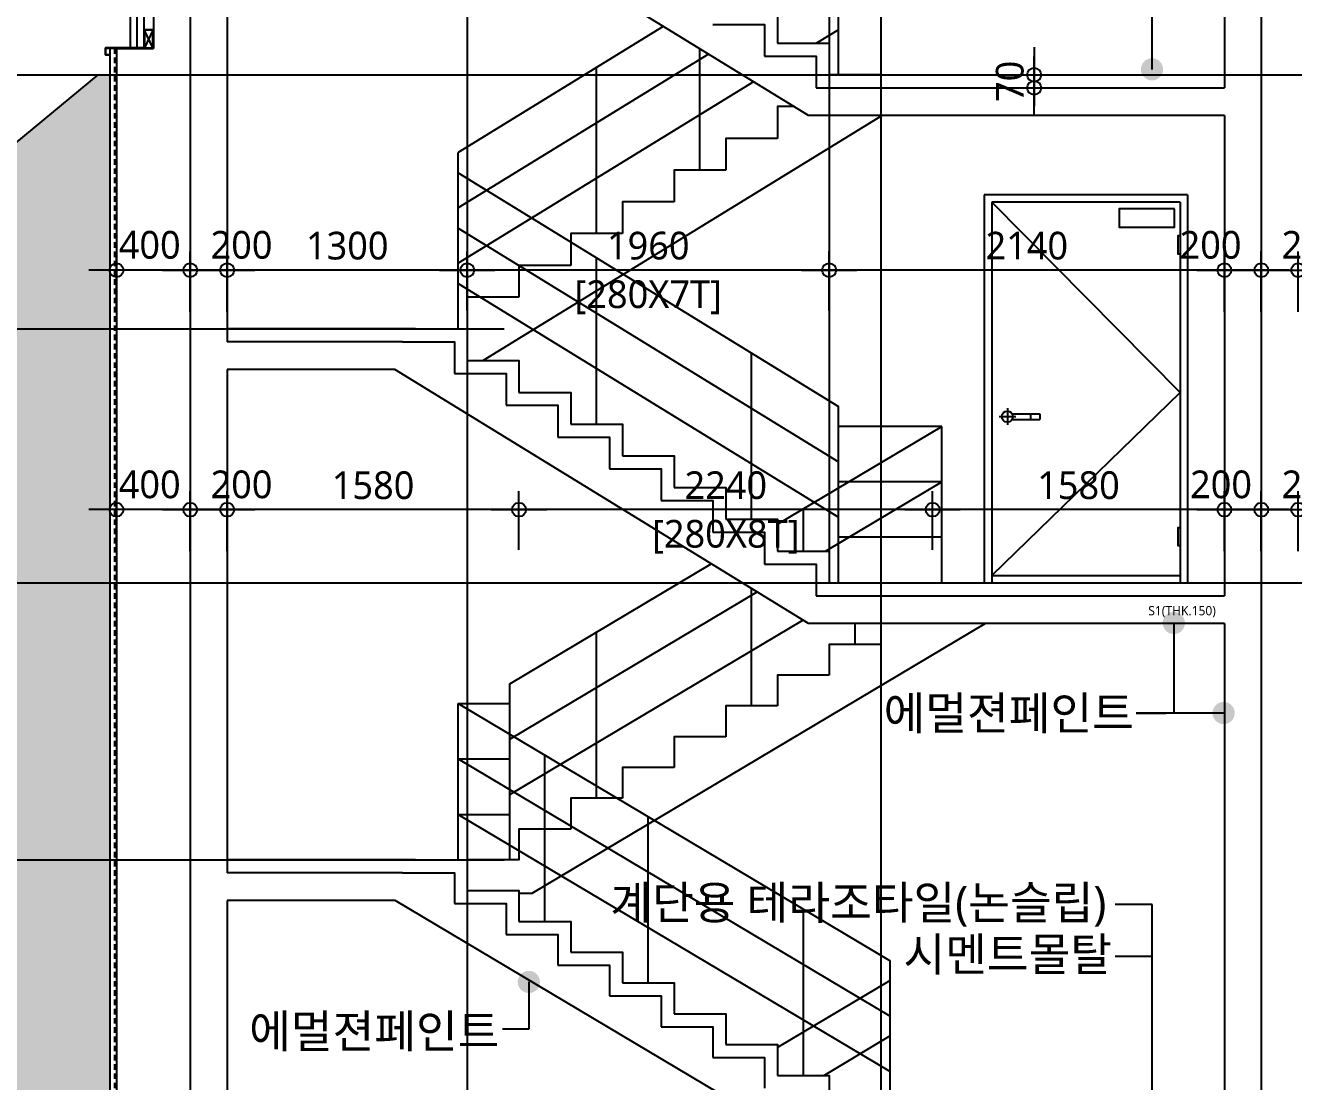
# Model space of a CAD drawing. Header units: millimetres. Extents: x 81033 to 452328, y -17390 to 42241.
# Drawn here: x 275350 to 282218, y 9530 to 15249 of the extents above; entities that cross this region are included whole.
import ezdxf
from ezdxf.enums import TextEntityAlignment as Align

# ---------------------------------------------------------------- set-up
doc = ezdxf.new("R2010")
doc.units = ezdxf.units.MM
doc.header["$LTSCALE"] = 100
doc.header["$MEASUREMENT"] = 0
doc.header["$PDSIZE"] = -10
for name, pattern in [('-HID', [2.5, 1.5, -1]), ('CEN', [62, 60, -1, 0, -1]), ('HID', [2.5, 1.5, -1])]:
    doc.linetypes.add(name, pattern=pattern)
doc.layers.get('0').update_dxf_attribs({"linetype": 'CONTINUOUS'})
doc.layers.get('Defpoints').update_dxf_attribs({"color": 171, "linetype": 'CONTINUOUS'})
for name, color, linetype in [('CEN(ST)', 1, 'CEN'), ('center(창호)', 1, 'CEN'), ('CON', 2, 'CONTINUOUS'), ('DOOR', 4, 'CONTINUOUS'), ('DOOR-ELE', 252, 'CONTINUOUS'), ('ELE-6', 8, 'CONTINUOUS'), ('FIN(아스콘)', 3, 'CONTINUOUS'), ('FIN(패널-T75 글라스울)', 6, 'CONTINUOUS'), ('FIN-1', 6, 'CONTINUOUS'), ('FIN-2', 9, 'CONTINUOUS'), ('HAN', 9, 'CONTINUOUS'), ('HAT 254', 254, 'CONTINUOUS'), ('HAT-252', 252, 'CONTINUOUS'), ('INS', 251, 'BATTING'), ('NDIM', 7, 'CONTINUOUS'), ('OPEN', 1, '-HID'), ('TEXT(MIN)', 7, 'CONTINUOUS'), ('WIPEOUT', 7, 'CONTINUOUS'), ('스틸', 8, 'CONTINUOUS')]:
    doc.layers.add(name, color=color, linetype=linetype)
doc.layers.add('NUMBER', color=171, linetype='CONTINUOUS', plot=False)
doc.styles.add('CGS', font='cgse', dxfattribs={"bigfont": 'cgs'})
doc.styles.add('나눔바른고딕', font='NanumBarunGothic.ttf')
doc.linetypes.add('BATTING', pattern='A,0.0001,-0.1,[134,ltypeshp.shx,S=0.1,R=0,X=-0.1,Y=0],-0.2,[134,ltypeshp.shx,S=0.1,R=180,X=0.1,Y=0],-0.1', length=0.4001)
doc.dimstyles.new('NDIM 1200', dxfattribs={"dimscale": 75, "dimtxt": 3, "dimasz": 1, "dimexe": 2, "dimexo": 2, "dimgap": 1, "dimtad": 1, "dimdec": 0, "dimdsep": 46, "dimtxsty": 'CGS', "dimblk": 'DOT0', "dimcen": 1, "dimdle": 8, "dimclrd": 256, "dimclre": 256, "dimclrt": 256, "dimadec": 0, "dimazin": 0, "dimtfac": 1, "dimtdec": 0, "dimtix": 1, "dimtmove": 2, "dimatfit": 3, "dimldrblk": 'DOT0', "dimfxl": 1, "dimtolj": 1, "dimtzin": 0, "dimlwd": -1, "dimlwe": -1, "dimarcsym": 0})

# ---------------------------------------------------------------- blocks, each defined once
blk = doc.blocks.new('A$Cf4a16f9c')
blk.add_wipeout([(0, 0), (1100, 0), (1100, 2100), (0, 2100)]).dxf.layer = 'WIPEOUT'
at = {"layer": 'center(창호)'}
for p, q in [((80, 900), (170, 900)), ((125, 945), (125, 855))]:
    blk.add_line(p, q, dxfattribs=at)
at = {"layer": 'DOOR', "ltscale": 1000}
for p, q in [((0, 2100), (0, 0)), ((1100, 2100), (0, 2100)), ((1100, 2100), (1100, 0)), ((40, 2060), (40, 0)), ((1060, 2060), (40, 2060)), ((1060, 2060), (1060, 0)), ((0, 0), (1100, 0)), ((40, 40), (1060, 40))]:
    blk.add_line(p, q, dxfattribs=at)
blk.add_circle((125, 900), 30, dxfattribs=at)
at = {"layer": 'DOOR-ELE', "ltscale": 1000}
for p, q in [((151, 915), (300, 915)), ((250, 915), (250, 885)), ((300, 915), (300, 885)), ((151, 885), (300, 885))]:
    blk.add_line(p, q, dxfattribs=at)
for points in [[(1030, 2025), (730, 2025), (730, 1925), (1030, 1925)], [(1060, 1780), (1050, 1780), (1050, 1880), (1060, 1880)], [(1060, 200), (1050, 200), (1050, 300), (1060, 300)]]:
    blk.add_lwpolyline(points, close=True, dxfattribs=at)
at = {"layer": 'OPEN', "ltscale": 700}
for p, q in [((40, 2060), (1060, 1030)), ((1060, 1030), (40, 40))]:
    blk.add_line(p, q, dxfattribs=at)
blk = doc.blocks.new('DOT0')
blk.add_line((-3, 0), (3, 0))
at = {"color": 6}
blk.add_circle((0, 0), 0.75, dxfattribs=at)
blk = doc.blocks.new('*D711')
at = {"layer": 'Defpoints', "color": 0, "ltscale": 0.4, "transparency": 16777216}
for p in [(276443.4, 13923.6), (276443.4, 13605.6), (277743.4, 13605.6)]:
    blk.add_point(p, dxfattribs=at)
at = {"layer": 'NDIM', "ltscale": 0.4, "transparency": 16777216}
for p, q in [((276443.4, 13705.6), (276443.4, 14023.6)), ((277743.4, 13705.6), (277743.4, 14023.6)), ((277693.4, 13923.6), (276493.4, 13923.6))]:
    blk.add_line(p, q, dxfattribs=at)
at = {"layer": 'NDIM', "ltscale": 0.4, "transparency": 16777216, "xscale": 50, "yscale": 50, "zscale": 50, "rotation": 180}
blk.add_blockref('DOT0', (276443.4, 13923.6), dxfattribs=at)
at = {"layer": 'NDIM', "ltscale": 0.4, "transparency": 16777216, "xscale": 50, "yscale": 50, "zscale": 50}
blk.add_blockref('DOT0', (277743.4, 13923.6), dxfattribs=at)
at = {"layer": 'NDIM', "ltscale": 0.4, "transparency": 16777216, "insert": (277093.4, 14055.2), "char_height": 150, "attachment_point": 5, "style": '나눔바른고딕'}
blk.add_mtext('\\A1;1300', dxfattribs=at)
blk = doc.blocks.new('*D712')
at = {"layer": 'Defpoints', "color": 0, "ltscale": 0.4, "transparency": 16777216}
for p in [(279703.4, 13923.6), (279703.4, 13605.6), (281843.4, 13605.6)]:
    blk.add_point(p, dxfattribs=at)
at = {"layer": 'NDIM', "ltscale": 0.4, "transparency": 16777216}
for p, q in [((279703.4, 13705.6), (279703.4, 14023.6)), ((281843.4, 13705.6), (281843.4, 14023.6)), ((281793.4, 13923.6), (279753.4, 13923.6))]:
    blk.add_line(p, q, dxfattribs=at)
at = {"layer": 'NDIM', "ltscale": 0.4, "transparency": 16777216, "xscale": 50, "yscale": 50, "zscale": 50, "rotation": 180}
blk.add_blockref('DOT0', (279703.4, 13923.6), dxfattribs=at)
at = {"layer": 'NDIM', "ltscale": 0.4, "transparency": 16777216, "xscale": 50, "yscale": 50, "zscale": 50}
blk.add_blockref('DOT0', (281843.4, 13923.6), dxfattribs=at)
at = {"layer": 'NDIM', "ltscale": 0.4, "transparency": 16777216, "insert": (280773.4, 14055.1), "char_height": 150, "attachment_point": 5, "style": '나눔바른고딕'}
blk.add_mtext('\\A1;2140', dxfattribs=at)
blk = doc.blocks.new('*D697')
at = {"layer": 'Defpoints', "color": 0, "ltscale": 0.4, "transparency": 16777216}
for p in [(277743.4, 13923.6), (277743.4, 13605.6), (279703.4, 13605.6)]:
    blk.add_point(p, dxfattribs=at)
at = {"layer": 'NDIM', "ltscale": 0.4, "transparency": 16777216}
for p, q in [((277743.4, 13705.6), (277743.4, 14023.6)), ((279703.4, 13705.6), (279703.4, 14023.6)), ((279653.4, 13923.6), (277793.4, 13923.6))]:
    blk.add_line(p, q, dxfattribs=at)
at = {"layer": 'NDIM', "ltscale": 0.4, "transparency": 16777216, "xscale": 50, "yscale": 50, "zscale": 50, "rotation": 180}
blk.add_blockref('DOT0', (277743.4, 13923.6), dxfattribs=at)
at = {"layer": 'NDIM', "ltscale": 0.4, "transparency": 16777216, "xscale": 50, "yscale": 50, "zscale": 50}
blk.add_blockref('DOT0', (279703.4, 13923.6), dxfattribs=at)
at = {"layer": 'NDIM', "ltscale": 0.4, "transparency": 16777216, "char_height": 150, "attachment_point": 5, "style": '나눔바른고딕'}
for s, insert in [('\\A1;1960', (278723.4, 14055.2)), ('\\A1;[280X7T]', (278723.4, 13776.5))]:
    blk.add_mtext(s, dxfattribs=dict(at, insert=insert))
blk = doc.blocks.new('*D722')
at = {"layer": 'Defpoints', "color": 0, "ltscale": 0.4, "transparency": 16777216}
for p in [(281843.4, 13923.6), (281843.4, 13598.5), (282043.4, 13598.5)]:
    blk.add_point(p, dxfattribs=at)
at = {"layer": 'NDIM', "ltscale": 0.4, "transparency": 16777216}
for p, q in [((281843.4, 13698.5), (281843.4, 14023.6)), ((282043.4, 13698.5), (282043.4, 14023.6)), ((281993.4, 13923.6), (281893.4, 13923.6))]:
    blk.add_line(p, q, dxfattribs=at)
at = {"layer": 'NDIM', "ltscale": 0.4, "transparency": 16777216, "xscale": 50, "yscale": 50, "zscale": 50, "rotation": 180}
blk.add_blockref('DOT0', (281843.4, 13923.6), dxfattribs=at)
at = {"layer": 'NDIM', "ltscale": 0.4, "transparency": 16777216, "xscale": 50, "yscale": 50, "zscale": 50}
blk.add_blockref('DOT0', (282043.4, 13923.6), dxfattribs=at)
at = {"layer": 'NDIM', "ltscale": 0.4, "transparency": 16777216, "insert": (281768.4, 14059.5), "char_height": 150, "attachment_point": 5, "style": '나눔바른고딕'}
blk.add_mtext('\\A1;200', dxfattribs=at)
blk = doc.blocks.new('*D723')
at = {"layer": 'Defpoints', "color": 0, "ltscale": 0.4, "transparency": 16777216}
for p in [(282243.4, 13923.6), (282043.4, 13598.5), (282243.4, 13598.5)]:
    blk.add_point(p, dxfattribs=at)
at = {"layer": 'NDIM', "ltscale": 0.4, "transparency": 16777216}
for p, q in [((282043.4, 13698.5), (282043.4, 14023.6)), ((282243.4, 13698.5), (282243.4, 14023.6)), ((282093.4, 13923.6), (282193.4, 13923.6))]:
    blk.add_line(p, q, dxfattribs=at)
at = {"layer": 'NDIM', "ltscale": 0.4, "transparency": 16777216, "xscale": 50, "yscale": 50, "zscale": 50, "rotation": 180}
blk.add_blockref('DOT0', (282043.4, 13923.6), dxfattribs=at)
at = {"layer": 'NDIM', "ltscale": 0.4, "transparency": 16777216, "xscale": 50, "yscale": 50, "zscale": 50}
blk.add_blockref('DOT0', (282243.4, 13923.6), dxfattribs=at)
at = {"layer": 'NDIM', "ltscale": 0.4, "transparency": 16777216, "insert": (282320.9, 14059.5), "char_height": 150, "attachment_point": 5, "style": '나눔바른고딕'}
blk.add_mtext('\\A1;200', dxfattribs=at)
blk = doc.blocks.new('*D724')
at = {"layer": 'Defpoints', "color": 0, "ltscale": 0.4, "transparency": 16777216}
for p in [(275843.4, 13923.6), (275843.4, 13598.5), (276243.4, 13598.5)]:
    blk.add_point(p, dxfattribs=at)
at = {"layer": 'NDIM', "ltscale": 0.4, "transparency": 16777216}
for p, q in [((275843.4, 13698.5), (275843.4, 14023.6)), ((276243.4, 13698.5), (276243.4, 14023.6)), ((276193.4, 13923.6), (275893.4, 13923.6))]:
    blk.add_line(p, q, dxfattribs=at)
at = {"layer": 'NDIM', "ltscale": 0.4, "transparency": 16777216, "xscale": 50, "yscale": 50, "zscale": 50, "rotation": 180}
blk.add_blockref('DOT0', (275843.4, 13923.6), dxfattribs=at)
at = {"layer": 'NDIM', "ltscale": 0.4, "transparency": 16777216, "xscale": 50, "yscale": 50, "zscale": 50}
blk.add_blockref('DOT0', (276243.4, 13923.6), dxfattribs=at)
at = {"layer": 'NDIM', "ltscale": 0.4, "transparency": 16777216, "insert": (276023.7, 14059.5), "char_height": 150, "attachment_point": 5, "style": '나눔바른고딕'}
blk.add_mtext('\\A1;400', dxfattribs=at)
blk = doc.blocks.new('*D725')
at = {"layer": 'Defpoints', "color": 0, "ltscale": 0.4, "transparency": 16777216}
for p in [(276443.4, 13923.6), (276243.4, 13598.5), (276443.4, 13598.5)]:
    blk.add_point(p, dxfattribs=at)
at = {"layer": 'NDIM', "ltscale": 0.4, "transparency": 16777216}
for p, q in [((276243.4, 13698.5), (276243.4, 14023.6)), ((276443.4, 13698.5), (276443.4, 14023.6)), ((276293.4, 13923.6), (276393.4, 13923.6))]:
    blk.add_line(p, q, dxfattribs=at)
at = {"layer": 'NDIM', "ltscale": 0.4, "transparency": 16777216, "xscale": 50, "yscale": 50, "zscale": 50, "rotation": 180}
blk.add_blockref('DOT0', (276243.4, 13923.6), dxfattribs=at)
at = {"layer": 'NDIM', "ltscale": 0.4, "transparency": 16777216, "xscale": 50, "yscale": 50, "zscale": 50}
blk.add_blockref('DOT0', (276443.4, 13923.6), dxfattribs=at)
at = {"layer": 'NDIM', "ltscale": 0.4, "transparency": 16777216, "insert": (276520.9, 14059.5), "char_height": 150, "attachment_point": 5, "style": '나눔바른고딕'}
blk.add_mtext('\\A1;200', dxfattribs=at)
blk = doc.blocks.new('*D785')
at = {"layer": 'Defpoints', "color": 0, "ltscale": 0.4, "transparency": 16777216}
for p in [(278023.4, 12626.7), (278023.4, 12308.3), (280263.4, 12308.3)]:
    blk.add_point(p, dxfattribs=at)
at = {"layer": 'NDIM', "ltscale": 0.4, "transparency": 16777216}
for p, q in [((278023.4, 12408.3), (278023.4, 12726.7)), ((280263.4, 12408.3), (280263.4, 12726.7)), ((280213.4, 12626.7), (278073.4, 12626.7))]:
    blk.add_line(p, q, dxfattribs=at)
at = {"layer": 'NDIM', "ltscale": 0.4, "transparency": 16777216, "xscale": 50, "yscale": 50, "zscale": 50, "rotation": 180}
blk.add_blockref('DOT0', (278023.4, 12626.7), dxfattribs=at)
at = {"layer": 'NDIM', "ltscale": 0.4, "transparency": 16777216, "xscale": 50, "yscale": 50, "zscale": 50}
blk.add_blockref('DOT0', (280263.4, 12626.7), dxfattribs=at)
at = {"layer": 'NDIM', "ltscale": 0.4, "transparency": 16777216, "char_height": 150, "attachment_point": 5, "style": '나눔바른고딕'}
for s, insert in [('\\A1;2240', (279143.4, 12758.1)), ('\\A1;[280X8T]', (279143.4, 12479.5))]:
    blk.add_mtext(s, dxfattribs=dict(at, insert=insert))
blk = doc.blocks.new('*D786')
at = {"layer": 'Defpoints', "color": 0, "ltscale": 0.4, "transparency": 16777216}
for p in [(276443.4, 12626.7), (276443.4, 12308.3), (278023.4, 12308.3)]:
    blk.add_point(p, dxfattribs=at)
at = {"layer": 'NDIM', "ltscale": 0.4, "transparency": 16777216}
for p, q in [((276443.4, 12408.3), (276443.4, 12726.7)), ((278023.4, 12408.3), (278023.4, 12726.7)), ((277973.4, 12626.7), (276493.4, 12626.7))]:
    blk.add_line(p, q, dxfattribs=at)
at = {"layer": 'NDIM', "ltscale": 0.4, "transparency": 16777216, "xscale": 50, "yscale": 50, "zscale": 50, "rotation": 180}
blk.add_blockref('DOT0', (276443.4, 12626.7), dxfattribs=at)
at = {"layer": 'NDIM', "ltscale": 0.4, "transparency": 16777216, "xscale": 50, "yscale": 50, "zscale": 50}
blk.add_blockref('DOT0', (278023.4, 12626.7), dxfattribs=at)
at = {"layer": 'NDIM', "ltscale": 0.4, "transparency": 16777216, "insert": (277233.4, 12758.1), "char_height": 150, "attachment_point": 5, "style": '나눔바른고딕'}
blk.add_mtext('\\A1;1580', dxfattribs=at)
blk = doc.blocks.new('*D787')
at = {"layer": 'Defpoints', "color": 0, "ltscale": 0.4, "transparency": 16777216}
for p in [(280263.4, 12626.7), (280263.4, 12308.3), (281843.4, 12308.3)]:
    blk.add_point(p, dxfattribs=at)
at = {"layer": 'NDIM', "ltscale": 0.4, "transparency": 16777216}
for p, q in [((280263.4, 12408.3), (280263.4, 12726.7)), ((281843.4, 12408.3), (281843.4, 12726.7)), ((281793.4, 12626.7), (280313.4, 12626.7))]:
    blk.add_line(p, q, dxfattribs=at)
at = {"layer": 'NDIM', "ltscale": 0.4, "transparency": 16777216, "xscale": 50, "yscale": 50, "zscale": 50, "rotation": 180}
blk.add_blockref('DOT0', (280263.4, 12626.7), dxfattribs=at)
at = {"layer": 'NDIM', "ltscale": 0.4, "transparency": 16777216, "xscale": 50, "yscale": 50, "zscale": 50}
blk.add_blockref('DOT0', (281843.4, 12626.7), dxfattribs=at)
at = {"layer": 'NDIM', "ltscale": 0.4, "transparency": 16777216, "insert": (281053.4, 12758.1), "char_height": 150, "attachment_point": 5, "style": '나눔바른고딕'}
blk.add_mtext('\\A1;1580', dxfattribs=at)
blk = doc.blocks.new('*D781')
at = {"layer": 'Defpoints', "color": 0, "ltscale": 0.4, "transparency": 16777216}
for p in [(281843.4, 12626.7), (281843.4, 12301.6), (282043.4, 12301.6)]:
    blk.add_point(p, dxfattribs=at)
at = {"layer": 'NDIM', "ltscale": 0.4, "transparency": 16777216}
for p, q in [((281843.4, 12401.6), (281843.4, 12726.7)), ((282043.4, 12401.6), (282043.4, 12726.7)), ((281993.4, 12626.7), (281893.4, 12626.7))]:
    blk.add_line(p, q, dxfattribs=at)
at = {"layer": 'NDIM', "ltscale": 0.4, "transparency": 16777216, "xscale": 50, "yscale": 50, "zscale": 50, "rotation": 180}
blk.add_blockref('DOT0', (281843.4, 12626.7), dxfattribs=at)
at = {"layer": 'NDIM', "ltscale": 0.4, "transparency": 16777216, "xscale": 50, "yscale": 50, "zscale": 50}
blk.add_blockref('DOT0', (282043.4, 12626.7), dxfattribs=at)
at = {"layer": 'NDIM', "ltscale": 0.4, "transparency": 16777216, "insert": (281825.2, 12762.6), "char_height": 150, "attachment_point": 5, "style": '나눔바른고딕'}
blk.add_mtext('\\A1;200', dxfattribs=at)
blk = doc.blocks.new('*D782')
at = {"layer": 'Defpoints', "color": 0, "ltscale": 0.4, "transparency": 16777216}
for p in [(282243.4, 12626.7), (282043.4, 12301.6), (282243.4, 12301.6)]:
    blk.add_point(p, dxfattribs=at)
at = {"layer": 'NDIM', "ltscale": 0.4, "transparency": 16777216}
for p, q in [((282043.4, 12401.6), (282043.4, 12726.7)), ((282243.4, 12401.6), (282243.4, 12726.7)), ((282093.4, 12626.7), (282193.4, 12626.7))]:
    blk.add_line(p, q, dxfattribs=at)
at = {"layer": 'NDIM', "ltscale": 0.4, "transparency": 16777216, "xscale": 50, "yscale": 50, "zscale": 50, "rotation": 180}
blk.add_blockref('DOT0', (282043.4, 12626.7), dxfattribs=at)
at = {"layer": 'NDIM', "ltscale": 0.4, "transparency": 16777216, "xscale": 50, "yscale": 50, "zscale": 50}
blk.add_blockref('DOT0', (282243.4, 12626.7), dxfattribs=at)
at = {"layer": 'NDIM', "ltscale": 0.4, "transparency": 16777216, "insert": (282320.9, 12762.6), "char_height": 150, "attachment_point": 5, "style": '나눔바른고딕'}
blk.add_mtext('\\A1;200', dxfattribs=at)
blk = doc.blocks.new('*D783')
at = {"layer": 'Defpoints', "color": 0, "ltscale": 0.4, "transparency": 16777216}
for p in [(275843.4, 12626.7), (275843.4, 12301.6), (276243.4, 12301.6)]:
    blk.add_point(p, dxfattribs=at)
at = {"layer": 'NDIM', "ltscale": 0.4, "transparency": 16777216}
for p, q in [((275843.4, 12401.6), (275843.4, 12726.7)), ((276243.4, 12401.6), (276243.4, 12726.7)), ((276193.4, 12626.7), (275893.4, 12626.7))]:
    blk.add_line(p, q, dxfattribs=at)
at = {"layer": 'NDIM', "ltscale": 0.4, "transparency": 16777216, "xscale": 50, "yscale": 50, "zscale": 50, "rotation": 180}
blk.add_blockref('DOT0', (275843.4, 12626.7), dxfattribs=at)
at = {"layer": 'NDIM', "ltscale": 0.4, "transparency": 16777216, "xscale": 50, "yscale": 50, "zscale": 50}
blk.add_blockref('DOT0', (276243.4, 12626.7), dxfattribs=at)
at = {"layer": 'NDIM', "ltscale": 0.4, "transparency": 16777216, "insert": (276023.7, 12762.6), "char_height": 150, "attachment_point": 5, "style": '나눔바른고딕'}
blk.add_mtext('\\A1;400', dxfattribs=at)
blk = doc.blocks.new('*D784')
at = {"layer": 'Defpoints', "color": 0, "ltscale": 0.4, "transparency": 16777216}
for p in [(276443.4, 12626.7), (276243.4, 12301.6), (276443.4, 12301.6)]:
    blk.add_point(p, dxfattribs=at)
at = {"layer": 'NDIM', "ltscale": 0.4, "transparency": 16777216}
for p, q in [((276243.4, 12401.6), (276243.4, 12726.7)), ((276443.4, 12401.6), (276443.4, 12726.7)), ((276293.4, 12626.7), (276393.4, 12626.7))]:
    blk.add_line(p, q, dxfattribs=at)
at = {"layer": 'NDIM', "ltscale": 0.4, "transparency": 16777216, "xscale": 50, "yscale": 50, "zscale": 50, "rotation": 180}
blk.add_blockref('DOT0', (276243.4, 12626.7), dxfattribs=at)
at = {"layer": 'NDIM', "ltscale": 0.4, "transparency": 16777216, "xscale": 50, "yscale": 50, "zscale": 50}
blk.add_blockref('DOT0', (276443.4, 12626.7), dxfattribs=at)
at = {"layer": 'NDIM', "ltscale": 0.4, "transparency": 16777216, "insert": (276520.9, 12762.6), "char_height": 150, "attachment_point": 5, "style": '나눔바른고딕'}
blk.add_mtext('\\A1;200', dxfattribs=at)
blk = doc.blocks.new('*D1204')
at = {"layer": 'Defpoints', "color": 0, "ltscale": 0.4, "transparency": 16777216}
for p in [(280388.4, 14980.6), (280388.4, 14910.6), (280813.4, 14910.6)]:
    blk.add_point(p, dxfattribs=at)
at = {"layer": 'NDIM', "ltscale": 0.4, "transparency": 16777216}
for p, q in [((280813.4, 15030.6), (280813.4, 15080.6)), ((280488.4, 14980.6), (280913.4, 14980.6)), ((280813.4, 14980.6), (280813.4, 14910.6)), ((280488.4, 14910.6), (280913.4, 14910.6)), ((280813.4, 14860.6), (280813.4, 14810.6))]:
    blk.add_line(p, q, dxfattribs=at)
at = {"layer": 'NDIM', "ltscale": 0.4, "transparency": 16777216, "xscale": 50, "yscale": 50, "zscale": 50}
for p, rotation in [((280813.4, 14980.6), 270), ((280813.4, 14910.6), 90)]:
    blk.add_blockref('DOT0', p, dxfattribs=dict(at, rotation=rotation))
at = {"layer": 'NDIM', "ltscale": 0.4, "transparency": 16777216, "insert": (280681.9, 14945.6), "char_height": 150, "attachment_point": 5, "rotation": 90, "style": '나눔바른고딕'}
blk.add_mtext('\\A1;70', dxfattribs=at)

msp = doc.modelspace()

# ---------------------------------------------------------------- hatches: boundary and pattern name
at = {"layer": 'HAT 254', "ltscale": 1000}
h = msp.add_hatch(color=256, dxfattribs=at)
h.dxf.hatch_style = 1
h.paths.add_polyline_path([(275808.4, 14980.6), (275744.3, 14980.6), (274593.4, 14030.6), (273643.4, 14030.6), (273643.4, 1403.6), (275808.4, 1403.6), (290893.4, 1403.6), (290893.4, 3090.6), (275808.4, 3090.6)])

# ---------------------------------------------------------------- linework, layer by layer
at = {"color": 1, "linetype": 'ByBlock'}
for p, q in [((276041.1, 15221.9), (275995.7, 15126.5)), ((276041.1, 15126.5), (275995.7, 15221.9))]:
    msp.add_line(p, q, dxfattribs=at)
at = {"layer": 'CEN(ST)', "ltscale": 10000}
for p, q in [((276243.4, 38730.6), (276243.4, 5621.2)), ((277743.4, 38730.6), (277743.4, 5621.2)), ((282043.4, 38730.6), (282043.4, 5621.2)), ((279703.4, 18569), (279703.4, 12230.6)), ((279983.4, 17730.6), (279983.4, 12230.6)), ((273643.4, 14980.6), (282672.7, 14980.6)), ((273643.4, 13605.6), (277942.5, 13605.6)), ((279983.4, 12230.6), (279983.4, 5621.2)), ((273643.4, 10730.6), (277942.5, 10730.6))]:
    msp.add_line(p, q, dxfattribs=at)
at = {"layer": 'CON', "ltscale": 10000}
for p, q in [((276043.4, 17555.6), (276043.4, 15124.2)), ((281843.4, 17510.6), (281843.4, 14910.6)), ((276443.4, 16135.6), (276443.4, 13535.6)), ((275843.4, 15124.2), (275843.4, 3150.6)), ((275843.4, 15124.2), (276043.4, 15124.2)), ((281843.4, 14760.6), (281843.4, 12160.6)), ((276443.4, 13385.6), (276443.4, 10660.6)), ((281843.4, 12010.6), (281843.4, 9160.6)), ((276443.4, 10510.6), (276443.4, 7660.6))]:
    msp.add_line(p, q, dxfattribs=at)
for points in [[(281843.4, 14760.6), (279591, 14760.6), (277351, 16135.6), (276443.4, 16135.6)], [(279073.4, 15254.3), (279353.4, 15254.3), (279353.4, 15082.4)], [(279353.4, 15082.4), (279633.4, 15082.4), (279633.4, 14910.6)], [(279633.4, 14910.6), (281843.4, 14910.6)], [(277393.4, 13535.6), (276443.4, 13535.6)], [(277393.4, 13535.6), (277673.4, 13535.6), (277673.4, 13363.7)], [(277673.4, 13363.7), (277953.4, 13363.7), (277953.4, 13191.8)], [(277953.4, 13191.8), (278233.4, 13191.8), (278233.4, 13019.9)], [(278233.4, 13019.9), (278513.4, 13019.9), (278513.4, 12848.1)], [(278513.4, 12848.1), (278793.4, 12848.1), (278793.4, 12676.2)], [(278793.4, 12676.2), (279073.4, 12676.2), (279073.4, 12504.3)], [(279073.4, 12504.3), (279353.4, 12504.3), (279353.4, 12332.4)], [(279353.4, 12332.4), (279633.4, 12332.4), (279633.4, 12160.6)], [(279633.4, 12160.6), (281843.4, 12160.6)], [(277393.4, 10660.6), (276443.4, 10660.6)], [(277393.4, 10660.6), (277673.4, 10660.6), (277673.4, 10493.9)], [(281843.4, 9010.6), (279872.1, 9010.6), (277352.1, 10510.6), (276443.4, 10510.6)], [(277673.4, 10493.9), (277953.4, 10493.9), (277953.4, 10327.2)], [(277953.4, 10327.2), (278233.4, 10327.2), (278233.4, 10160.6)], [(278233.4, 10160.6), (278513.4, 10160.6), (278513.4, 9993.9)], [(278513.4, 9993.9), (278793.4, 9993.9), (278793.4, 9827.2)], [(278793.4, 9827.2), (279073.4, 9827.2), (279073.4, 9660.6)], [(279073.4, 9660.6), (279353.4, 9660.6), (279353.4, 9493.9)]]:
    msp.add_lwpolyline(points, dxfattribs=at)
at = {"layer": 'ELE-6', "ltscale": 10000}
for points in [[(279983.4, 14980.6), (279703.4, 14980.6), (279703.4, 14808.7)], [(279983.4, 14980.6), (281843.4, 14980.6)], [(279512.6, 14808.7), (279423.4, 14808.7), (279423.4, 14636.8)], [(279990.6, 14760.6), (277829, 13433.7)], [(279423.4, 14636.8), (279143.4, 14636.8), (279143.4, 14464.9)], [(279143.4, 14464.9), (278863.4, 14464.9), (278863.4, 14293.1)], [(278863.4, 14293.1), (278583.4, 14293.1), (278583.4, 14121.2)], [(278583.4, 14121.2), (278303.4, 14121.2), (278303.4, 13949.3)], [(278303.4, 13949.3), (278023.4, 13949.3), (278023.4, 13777.4)], [(278023.4, 13777.4), (277743.4, 13777.4), (277743.4, 13605.6)], [(278023.4, 10550.6), (278094.6, 10550.6), (280547.4, 12010.6)], [(279983.4, 12010.6), (279983.4, 11897.2)], [(279983.4, 11897.2), (279703.4, 11897.2), (279703.4, 11730.6)], [(279703.4, 11730.6), (279423.4, 11730.6), (279423.4, 11563.9)], [(279423.4, 11563.9), (279143.4, 11563.9), (279143.4, 11397.2)], [(279143.4, 11397.2), (278863.4, 11397.2), (278863.4, 11230.6)], [(278863.4, 11230.6), (278583.4, 11230.6), (278583.4, 11063.9)], [(278583.4, 11063.9), (278303.4, 11063.9), (278303.4, 10897.2)], [(278303.4, 10897.2), (278023.4, 10897.2), (278023.4, 10730.6), (277743.4, 10730.6)]]:
    msp.add_lwpolyline(points, dxfattribs=at)
at = {"layer": 'ELE-6', "linetype": 'HID', "ltscale": 10000}
msp.add_lwpolyline([(279983.4, 12010.6), (279983.4, 11897.2)], dxfattribs=at)
at = {"layer": 'FIN(아스콘)'}
msp.add_lwpolyline([(273643.4, 14030.6), (274593.4, 14030.6), (275744.3, 14980.6), (275808.4, 14980.6)], dxfattribs=at)
at = {"layer": 'FIN(패널-T75 글라스울)', "ltscale": 10000}
msp.add_lwpolyline([(275993.4, 15126.6), (275993.4, 17555.6), (275918.4, 17555.6), (275918.4, 15126.6)], close=True, dxfattribs=at)
at = {"layer": 'FIN-1', "ltscale": 10000}
for points in [[(279143.4, 15324.3), (279423.4, 15324.3), (279423.4, 15152.4)], [(279423.4, 15152.4), (279703.4, 15152.4), (279703.4, 14980.6)], [(279703.4, 14980.6), (281843.4, 14980.6)], [(277463.4, 13605.6), (276443.4, 13605.6)], [(277463.4, 13605.6), (277743.4, 13605.6), (277743.4, 13433.7)], [(277743.4, 13433.7), (278023.4, 13433.7), (278023.4, 13261.8)], [(278023.4, 13261.8), (278303.4, 13261.8), (278303.4, 13089.9)], [(278303.4, 13089.9), (278583.4, 13089.9), (278583.4, 12918.1)], [(278583.4, 12918.1), (278863.4, 12918.1), (278863.4, 12746.2)], [(278863.4, 12746.2), (279143.4, 12746.2), (279143.4, 12574.3)], [(279143.4, 12574.3), (279423.4, 12574.3), (279423.4, 12402.4)], [(279423.4, 12402.4), (279703.4, 12402.4), (279703.4, 12230.6)], [(277463.4, 10730.6), (276443.4, 10730.6)], [(277463.4, 10730.6), (277743.4, 10730.6), (277743.4, 10563.9)], [(277743.4, 10563.9), (278023.4, 10563.9), (278023.4, 10397.2)], [(278023.4, 10397.2), (278303.4, 10397.2), (278303.4, 10230.6)], [(278303.4, 10230.6), (278583.4, 10230.6), (278583.4, 10063.9)], [(278583.4, 10063.9), (278863.4, 10063.9), (278863.4, 9897.2)], [(278863.4, 9897.2), (279143.4, 9897.2), (279143.4, 9730.6)], [(279143.4, 9730.6), (279423.4, 9730.6), (279423.4, 9563.9)], [(279423.4, 9563.9), (279703.4, 9563.9), (279703.4, 9397.2)]]:
    msp.add_lwpolyline(points, dxfattribs=at)
at = {"layer": 'FIN-2', "ltscale": 0.5}
for p, q in [((275808.4, 15124.2), (275808.4, 3090.6)), ((275843.4, 15124.2), (275808.4, 15124.2))]:
    msp.add_line(p, q, dxfattribs=at)
at = {"layer": 'HAN', "ltscale": 10000}
for p, q in [((279753.4, 14980.6), (279753.4, 15935.8)), ((278804.9, 15243.1), (277693.4, 14560.8)), ((279753.4, 15225.3), (279634.6, 15152.4)), ((279003.4, 14464.9), (279003.4, 15121.3)), ((279049.3, 15093.1), (277693.4, 14260.8)), ((278443.4, 14121.2), (278443.4, 15021.2)), ((279293.6, 14943.1), (277693.4, 13960.8)), ((277693.4, 13605.6), (277693.4, 14560.8)), ((277693.4, 14450.3), (279753.4, 13185.8)), ((277693.4, 14150.3), (279753.4, 12885.8)), ((278443.4, 13089.9), (278443.4, 13989.9)), ((277693.4, 13850.3), (279753.4, 12585.8)), ((279283.4, 12574.3), (279283.4, 13474.3)), ((279753.4, 12230.6), (279753.4, 13185.8)), ((279423.4, 12547.2), (280313.4, 13077)), ((280313.4, 13077), (279753.4, 13077)), ((280313.4, 12230.6), (280313.4, 13077)), ((279684.1, 12402.4), (280313.4, 12777)), ((280313.4, 12777), (279753.4, 12777)), ((279563.4, 12402.4), (279563.4, 12630.6)), ((280313.4, 12477), (279753.4, 12477)), ((277973.4, 11684.1), (279064.6, 12333.7)), ((277973.4, 11384.1), (279312.7, 12181.4)), ((279283.4, 11563.9), (279283.4, 12199.4)), ((277973.4, 11084.1), (279560.9, 12029.1)), ((278443.4, 11063.9), (278443.4, 11963.9)), ((279843.4, 11897.2), (279843.4, 12010.6)), ((277973.4, 10730.6), (277973.4, 11684.1)), ((277693.4, 10730.6), (277693.4, 11577)), ((277693.4, 11577), (280033.4, 10184.1)), ((277693.4, 11577), (277973.4, 11577)), ((277693.4, 11277), (280033.4, 9884.1)), ((277693.4, 11277), (277973.4, 11277)), ((278163.4, 10397.2), (278163.4, 11297.2)), ((277693.4, 10977), (280033.4, 9584.1)), ((277693.4, 10977), (277973.4, 10977)), ((278723.4, 10063.9), (278723.4, 10963.9)), ((279563.4, 9563.9), (279563.4, 10463.9)), ((280033.4, 9230.6), (280033.4, 10184.1)), ((280033.4, 10077), (279423.4, 9713.9)), ((280033.4, 9777), (279675.4, 9563.9))]:
    msp.add_line(p, q, dxfattribs=at)
at = {"layer": 'HAT-252', "linetype": 'HID', "ltscale": 0.2}
msp.add_line((275833.4, 15124.2), (275833.4, 3150.6), dxfattribs=at)
at = {"layer": 'INS', "ltscale": 0.9}
msp.add_line((275955.9, 15126.6), (275955.9, 17555.6), dxfattribs=at)
at = {"layer": 'NDIM', "ltscale": 10000}
msp.add_line((281251.4, 10208.6), (281451.4, 10208.6), dxfattribs=at)
at = {"layer": '스틸', "color": 6, "linetype": 'ByBlock'}
for points in [[(275994.4, 15178.6), (275993.4, 15178.6), (275993.4, 15126.6), (275783.4, 15126.6), (275783.4, 15088.6), (275803.4, 15088.6), (275803.4, 15089.6), (275784.4, 15089.6), (275784.4, 15125.6), (275994.4, 15125.6)], [(276043.4, 15124.2), (276043.4, 15224.2), (275993.4, 15224.2), (275993.4, 15124.2)], [(276041.1, 15126.5), (276041.1, 15221.9), (275995.7, 15221.9), (275995.7, 15126.5)]]:
    msp.add_lwpolyline(points, close=True, dxfattribs=at)

# ---------------------------------------------------------------- texts
at = {"layer": 'NUMBER', "style": '나눔바른고딕'}
msp.add_text('S1(THK.150)', height=50, dxfattribs=at).set_placement((281797.3, 12079.9), align=Align.MIDDLE_RIGHT)
at = {"layer": 'TEXT(MIN)', "style": '나눔바른고딕'}
for p in [(279998, 11525.4), (276562.2, 9802.4)]:
    msp.add_text('에멀젼페인트', height=180, dxfattribs=at).set_placement(p, align=Align.MIDDLE_LEFT)
for s, p in [('계단용 테라조타일(논슬립)', (278517.9, 10499)), ('시멘트몰탈', (280105.4, 10219))]:
    msp.add_text(s, height=180, rotation=360, dxfattribs=at).set_placement(p, align=Align.MIDDLE_LEFT)

# ---------------------------------------------------------------- dimensions: what is measured, and where the dimension line sits
at = {"layer": 'NDIM', "ltscale": 0.4}
for base, p1, p2, angle, picture, middle in [((280813.4, 14910.6), (280388.4, 14980.6), (280388.4, 14910.6), 270, '*D1204', (280681.9, 14945.6)), ((276443.4, 13923.6), (277743.4, 13605.6), (276443.4, 13605.6), 180, '*D711', (277093.4, 14055.2)), ((276443.4, 12626.7), (278023.4, 12308.3), (276443.4, 12308.3), 180, '*D786', (277233.4, 12758.1))]:
    dim = msp.add_linear_dim(base=base, p1=p1, p2=p2, angle=angle, dimstyle='NDIM 1200', override={"dimscale": 50, "dimtxsty": '나눔바른고딕'}, dxfattribs=at)
    dim.commit()
    dim.dimension.update_dxf_attribs({"geometry": picture, "text_midpoint": middle})
for base, p1, p2, picture, middle in [((275843.4, 13923.6), (276243.4, 13598.5), (275843.4, 13598.5), '*D724', (276023.7, 14059.5)), ((275843.4, 12626.7), (276243.4, 12301.6), (275843.4, 12301.6), '*D783', (276023.7, 12762.6))]:
    dim = msp.add_linear_dim(base=base, p1=p1, p2=p2, angle=180, dimstyle='NDIM 1200', override={"dimscale": 50, "dimtxsty": '나눔바른고딕'}, dxfattribs=at)
    dim.commit()
    dim.dimension.update_dxf_attribs({"geometry": picture, "text_midpoint": middle, "dimtype": 160})
for base, p1, p2, picture, middle in [((276443.4, 13923.6), (276243.4, 13598.5), (276443.4, 13598.5), '*D725', (276520.9, 14059.5)), ((282243.4, 13923.6), (282043.4, 13598.5), (282243.4, 13598.5), '*D723', (282320.9, 14059.5)), ((276443.4, 12626.7), (276243.4, 12301.6), (276443.4, 12301.6), '*D784', (276520.9, 12762.6)), ((282243.4, 12626.7), (282043.4, 12301.6), (282243.4, 12301.6), '*D782', (282320.9, 12762.6))]:
    dim = msp.add_linear_dim(base=base, p1=p1, p2=p2, dimstyle='NDIM 1200', override={"dimscale": 50, "dimtxsty": '나눔바른고딕'}, dxfattribs=at)
    dim.commit()
    dim.dimension.update_dxf_attribs({"geometry": picture, "text_midpoint": middle, "dimtype": 160})
for base, p1, p2, text, picture, middle in [((277743.4, 13923.6), (279703.4, 13605.6), (277743.4, 13605.6), '<>\\X[280X7T]', '*D697', (278723.4, 13923.6)), ((278023.4, 12626.7), (280263.4, 12308.3), (278023.4, 12308.3), '<>\\X[280X8T]', '*D785', (279143.4, 12626.7))]:
    dim = msp.add_linear_dim(base=base, p1=p1, p2=p2, angle=180, text=text, dimstyle='NDIM 1200', override={"dimscale": 50, "dimtxsty": '나눔바른고딕'}, dxfattribs=at)
    dim.commit()
    dim.dimension.update_dxf_attribs({"geometry": picture, "text_midpoint": middle})

# ---------------------------------------------------------------- leaders
at = {"layer": 'NDIM', "ltscale": 10000}
for points in [[(281451.4, 15010.6), (281451.4, 15784.3), (281251.4, 15784.3)], [(281569.5, 12012.8), (281569.5, 11525.4), (281529.4, 11525.4)], [(281839.2, 11525.4), (281365.2, 11525.4), (281526.4, 11525.4)], [(281451.4, 9260.6), (281451.4, 10488.6), (281251.4, 10488.6)], [(278076.8, 10069.6), (278076.8, 9813.7), (277933.7, 9813.7)]]:
    msp.add_leader(points, dimstyle='NDIM 1200', override={"dimscale": 120, "dimasz": 1, "dimgap": 1, "dimtad": 0, "dimldrblk": 'Dot'}, dxfattribs=at)

# ---------------------------------------------------------------- next in the draw order: block references
at = {"ltscale": 0.1}
msp.add_blockref('A$Cf4a16f9c', (280543.4, 12230.6), dxfattribs=at)

# ---------------------------------------------------------------- next in the draw order: linework, layer by layer
at = {"layer": 'CEN(ST)', "ltscale": 10000}
msp.add_line((273643.4, 12230.6), (290893.4, 12230.6), dxfattribs=at)
at = {"layer": 'CON', "ltscale": 10000}
msp.add_lwpolyline([(281843.4, 12010.6), (279591, 12010.6), (277351, 13385.6), (276443.4, 13385.6)], dxfattribs=at)
at = {"layer": 'ELE-6', "ltscale": 10000}
msp.add_lwpolyline([(280543.4, 12230.6), (281843.4, 12230.6)], dxfattribs=at)
at = {"layer": 'FIN-1', "ltscale": 10000}
msp.add_lwpolyline([(279703.4, 12230.6), (281843.4, 12230.6)], dxfattribs=at)

# ---------------------------------------------------------------- next in the draw order: dimensions: what is measured, and where the dimension line sits
at = {"layer": 'NDIM', "ltscale": 0.4}
for base, p1, p2, picture, middle in [((279703.4, 13923.6), (281843.4, 13605.6), (279703.4, 13605.6), '*D712', (280773.4, 14055.1)), ((280263.4, 12626.7), (281843.4, 12308.3), (280263.4, 12308.3), '*D787', (281053.4, 12758.1))]:
    dim = msp.add_linear_dim(base=base, p1=p1, p2=p2, angle=180, dimstyle='NDIM 1200', override={"dimscale": 50, "dimtxsty": '나눔바른고딕'}, dxfattribs=at)
    dim.commit()
    dim.dimension.update_dxf_attribs({"geometry": picture, "text_midpoint": middle})
for base, p1, p2, picture, middle in [((281843.4, 13923.6), (282043.4, 13598.5), (281843.4, 13598.5), '*D722', (281768.4, 14059.5)), ((281843.4, 12626.7), (282043.4, 12301.6), (281843.4, 12301.6), '*D781', (281825.2, 12762.6))]:
    dim = msp.add_linear_dim(base=base, p1=p1, p2=p2, angle=180, dimstyle='NDIM 1200', override={"dimscale": 50, "dimtxsty": '나눔바른고딕'}, dxfattribs=at)
    dim.commit()
    dim.dimension.update_dxf_attribs({"geometry": picture, "text_midpoint": middle, "dimtype": 160})

doc.saveas('drawing.dxf')
